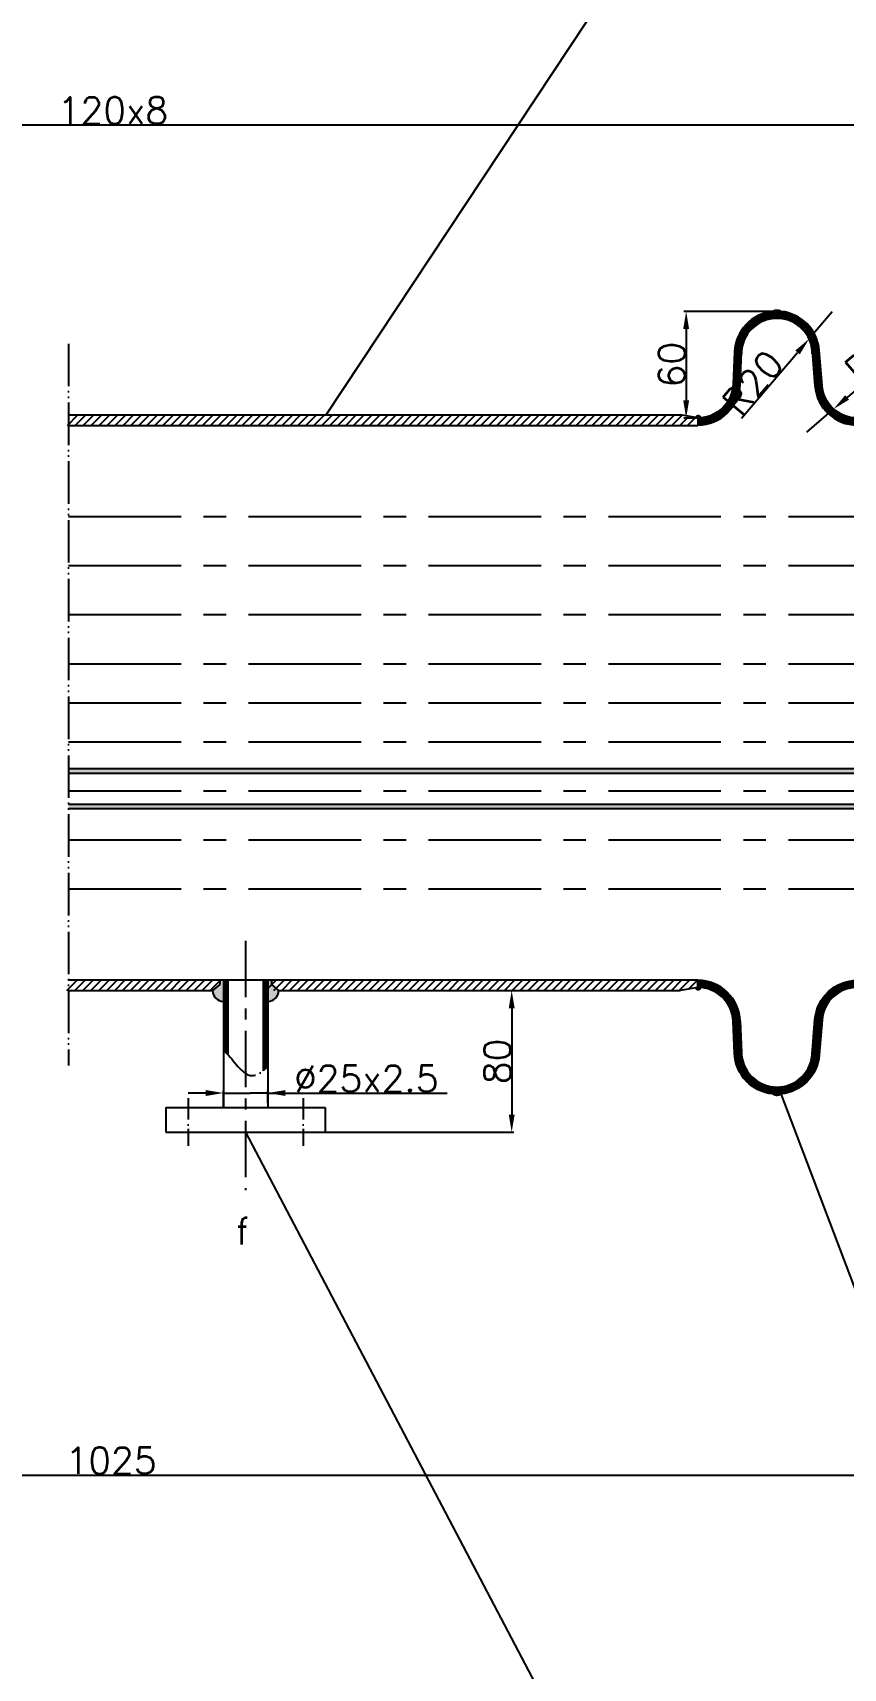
# Model space of a CAD drawing. Header units: millimetres. Extents: x 0 to 4205, y 0 to 2970.
# Drawn here: x 1656 to 2114, y 1576 to 2499 of the extents above; entities that cross this region are included whole.
import ezdxf

# ---------------------------------------------------------------- set-up
doc = ezdxf.new("R2010")
doc.units = ezdxf.units.MM
for name, pattern in [('ACAD_ISO05W100', [33, 24, -3, 0, -3, 0, -3]), ('ACAD_ISO10W100', [18, 12, -3, 0, -3]), ('CENTER', [50.8, 31.75, -6.35, 6.35, -6.35]), ('CENTERX2', [101.6, 63.5, -12.7, 12.7, -12.7])]:
    doc.linetypes.add(name, pattern=pattern)
for name, color, linetype in [('中心线', 10, 'CENTER'), ('双点划线', 90, 'ACAD_ISO10W100'), ('文字', 130, 'Continuous'), ('点划线', 51, 'Continuous'), ('粗线', 160, 'Continuous'), ('细线', 7, 'Continuous')]:
    doc.layers.add(name, color=color, linetype=linetype)
doc.styles.get("Standard").update_dxf_attribs({"font": 'txt.shx'})
doc.dimstyles.new('ISO-25', dxfattribs={"dimtxt": 15, "dimasz": 10, "dimexe": 1.25, "dimexo": 0.625, "dimtad": 1, "dimdsep": 46, "dimtxsty": 'Standard', "dimcen": 10, "dimadec": 0, "dimazin": 0, "dimtfac": 1, "dimtmove": 0, "dimatfit": 3, "dimldrblk": 'NONE', "dimfxl": 0, "dimarcsym": 0})

# ---------------------------------------------------------------- blocks, each defined once
blk = doc.blocks.new('*D20')
at = {"layer": 'Defpoints', "color": 0}
for p in [(2301.2, 2446.94), (1101.42, 2225.87), (2301.2, 2225.87)]:
    blk.add_point(p, dxfattribs=at)
at = {"layer": '细线', "color": 0, "lineweight": -2}
for p, q in [((1101.42, 2226.49), (1101.42, 2448.19)), ((2301.2, 2226.49), (2301.2, 2448.19)), ((1111.42, 2446.94), (2291.2, 2446.94))]:
    blk.add_line(p, q, dxfattribs=at)
at = {"layer": '细线', "color": 0}
for points in [[(1111.42, 2448.61), (1111.42, 2445.27), (1101.42, 2446.94)], [(2291.2, 2448.61), (2291.2, 2445.27), (2301.2, 2446.94)]]:
    blk.add_solid(points, dxfattribs=at)
at = {"layer": '细线', "color": 0, "insert": (1701.31, 2455.07), "char_height": 15, "attachment_point": 5}
blk.add_mtext('120x8', dxfattribs=at)
blk = doc.blocks.new('_None')
blk = doc.blocks.new('*D21')
at = {"layer": 'Defpoints', "color": 0}
for p in [(3064.48, 2800.18), (312.98, 2121.99), (3064.48, 2120.74)]:
    blk.add_point(p, dxfattribs=at)
at = {"layer": '细线', "color": 0, "lineweight": -2}
for p, q in [((312.98, 2122.61), (312.98, 2801.43)), ((322.98, 2800.18), (3054.48, 2800.18)), ((3064.48, 2121.36), (3064.48, 2801.43))]:
    blk.add_line(p, q, dxfattribs=at)
at = {"layer": '细线', "color": 0}
for points in [[(322.98, 2801.84), (322.98, 2798.51), (312.98, 2800.18)], [(3054.48, 2801.84), (3054.48, 2798.51), (3064.48, 2800.18)]]:
    blk.add_solid(points, dxfattribs=at)
at = {"layer": '细线', "color": 0, "insert": (1688.73, 2808.3), "char_height": 15, "attachment_point": 5}
blk.add_mtext('2512', dxfattribs=at)
blk = doc.blocks.new('*D24')
at = {"layer": 'Defpoints', "color": 0}
for p in [(2652.73, 2707.67), (747.73, 2351.36), (2652.73, 2283.24)]:
    blk.add_point(p, dxfattribs=at)
at = {"layer": '细线', "color": 0, "lineweight": -2}
for p, q in [((747.73, 2351.99), (747.73, 2708.92)), ((757.73, 2707.67), (2642.73, 2707.67)), ((2652.73, 2283.86), (2652.73, 2708.92))]:
    blk.add_line(p, q, dxfattribs=at)
at = {"layer": '细线', "color": 0}
for points in [[(757.73, 2709.34), (757.73, 2706), (747.73, 2707.67)], [(2642.73, 2709.34), (2642.73, 2706), (2652.73, 2707.67)]]:
    blk.add_solid(points, dxfattribs=at)
at = {"layer": '细线', "color": 0, "insert": (1700.23, 2715.79), "char_height": 15, "attachment_point": 5}
blk.add_mtext('1665', dxfattribs=at)
blk = doc.blocks.new('*D32')
at = {"layer": 'Defpoints', "color": 0}
for p in [(2107.33, 2341.32), (2094.35, 2326.1)]:
    blk.add_point(p, dxfattribs=at)
at = {"layer": '细线', "color": 0, "lineweight": -2}
for p, q in [((2107.33, 2341.32), (2094.35, 2326.1)), ((2056.22, 2281.41), (2087.86, 2318.5))]:
    blk.add_line(p, q, dxfattribs=at)
at = {"layer": '细线', "color": 0}
blk.add_solid([(2086.59, 2319.58), (2089.13, 2317.41), (2094.35, 2326.1)], dxfattribs=at)
at = {"layer": '细线', "color": 0, "insert": (2062.62, 2301.42), "char_height": 15, "attachment_point": 5, "rotation": 49.53488}
blk.add_mtext('R20', dxfattribs=at)
blk = doc.blocks.new('*D33')
at = {"layer": 'Defpoints', "color": 0}
for p in [(2108.26, 2286.57), (2093.1, 2273.52)]:
    blk.add_point(p, dxfattribs=at)
at = {"layer": '细线', "color": 0, "lineweight": -2}
for p, q in [((2152.8, 2324.89), (2115.84, 2293.09)), ((2093.1, 2273.52), (2108.26, 2286.57))]:
    blk.add_line(p, q, dxfattribs=at)
at = {"layer": '细线', "color": 0}
blk.add_solid([(2114.76, 2294.35), (2116.93, 2291.83), (2108.26, 2286.57)], dxfattribs=at)
at = {"layer": '细线', "color": 0, "insert": (2132.81, 2318.41), "char_height": 15, "attachment_point": 5, "rotation": 40.71073}
blk.add_mtext('R20', dxfattribs=at)
blk = doc.blocks.new('*D46')
at = {"layer": 'Defpoints', "color": 0}
for p in [(1788.72, 1900.37), (1788.72, 1894.24), (1763.72, 1892.24)]:
    blk.add_point(p, dxfattribs=at)
at = {"layer": '细线', "color": 0, "lineweight": -2}
for p, q in [((1753.72, 1900.37), (1743.72, 1900.37)), ((1763.72, 1892.86), (1763.72, 1901.62)), ((1763.72, 1900.37), (1773.72, 1900.37)), ((1773.72, 1900.37), (1778.72, 1900.37)), ((1788.72, 1900.37), (1778.72, 1900.37)), ((1788.72, 1894.86), (1788.72, 1901.62)), ((1788.72, 1900.37), (1889.97, 1900.37)), ((1798.72, 1900.37), (1808.72, 1900.37))]:
    blk.add_line(p, q, dxfattribs=at)
at = {"layer": '细线', "color": 0}
for points in [[(1753.72, 1902.04), (1753.72, 1898.71), (1763.72, 1900.37)], [(1798.72, 1902.04), (1798.72, 1898.71), (1788.72, 1900.37)]]:
    blk.add_solid(points, dxfattribs=at)
at = {"layer": '细线', "color": 0, "insert": (1844.35, 1908.5), "char_height": 15, "attachment_point": 5}
blk.add_mtext('%%c25x2.5', dxfattribs=at)
blk = doc.blocks.new('*D54')
at = {"layer": 'Defpoints', "color": 0}
for p in [(1067.73, 1714.44), (2332.73, 1714.44), (2332.73, 1684.71)]:
    blk.add_point(p, dxfattribs=at)
at = {"layer": '细线', "color": 0, "lineweight": -2}
for p, q in [((1067.73, 1713.81), (1067.73, 1683.46)), ((2332.73, 1713.81), (2332.73, 1683.46)), ((1077.73, 1684.71), (2322.73, 1684.71))]:
    blk.add_line(p, q, dxfattribs=at)
at = {"layer": '细线', "color": 0}
for points in [[(1077.73, 1686.38), (1077.73, 1683.05), (1067.73, 1684.71)], [(2322.73, 1686.38), (2322.73, 1683.05), (2332.73, 1684.71)]]:
    blk.add_solid(points, dxfattribs=at)
at = {"layer": '细线', "color": 0, "insert": (1700.23, 1692.84), "char_height": 15, "attachment_point": 5}
blk.add_mtext('1025', dxfattribs=at)
blk = doc.blocks.new('*D75')
at = {"layer": 'Defpoints', "color": 0}
for p in [(2076.15, 2341.67), (2024.96, 2281.47), (2031.53, 2281.47)]:
    blk.add_point(p, dxfattribs=at)
at = {"layer": '细线', "color": 0, "lineweight": -2}
for p, q in [((2075.52, 2341.67), (2023.71, 2341.67)), ((2024.96, 2331.67), (2024.96, 2291.47)), ((2030.9, 2281.47), (2023.71, 2281.47))]:
    blk.add_line(p, q, dxfattribs=at)
at = {"layer": '细线', "color": 0}
for points in [[(2023.29, 2331.67), (2026.63, 2331.67), (2024.96, 2341.67)], [(2023.29, 2291.47), (2026.63, 2291.47), (2024.96, 2281.47)]]:
    blk.add_solid(points, dxfattribs=at)
at = {"layer": '细线', "color": 0, "insert": (2016.83, 2311.57), "char_height": 15, "attachment_point": 5, "rotation": 90}
blk.add_mtext('60', dxfattribs=at)
blk = doc.blocks.new('*D76')
at = {"layer": 'Defpoints', "color": 0}
for p in [(1794.88, 1958.24), (1808.74, 1878.24), (1926.46, 1878.24)]:
    blk.add_point(p, dxfattribs=at)
at = {"layer": '细线', "color": 0, "lineweight": -2}
for p, q in [((1795.5, 1958.24), (1927.71, 1958.24)), ((1926.46, 1948.24), (1926.46, 1888.24)), ((1809.36, 1878.24), (1927.71, 1878.24))]:
    blk.add_line(p, q, dxfattribs=at)
at = {"layer": '细线', "color": 0}
for points in [[(1924.8, 1948.24), (1928.13, 1948.24), (1926.46, 1958.24)], [(1924.8, 1888.24), (1928.13, 1888.24), (1926.46, 1878.24)]]:
    blk.add_solid(points, dxfattribs=at)
at = {"layer": '细线', "color": 0, "insert": (1918.34, 1918.24), "char_height": 15, "attachment_point": 5, "rotation": 90}
blk.add_mtext('80', dxfattribs=at)

msp = doc.modelspace()

# ---------------------------------------------------------------- hatches: boundary and pattern name
at = {"layer": '文字'}
h = msp.add_hatch(dxfattribs=at)
h.set_pattern_fill('ANSI31', color=256, scale=0.15, style=0)
h.paths.add_polyline_path([(2076.19, 2337.726), (2073.942, 2341.62, 0.3759205), (2052.208, 2318.654), (2051.514, 2300.699, -0.4029342), (2031.528, 2281.472), (2031.528, 2277.472, 0.4029342), (2055.511, 2300.544), (2056.205, 2318.499, -0.4029342)])
h.paths.add_polyline_path([(2078.439, 2341.62), (2076.19, 2337.726, -0.391466), (2096.129, 2319.29), (2097.674, 2299.595, 0.391466), (2121.6, 2277.472), (2121.6, 2281.472, -0.391466), (2101.662, 2299.908), (2100.117, 2319.603, 0.3646569)])
h = msp.add_hatch(dxfattribs=at)
h.set_pattern_fill('ANSI31', color=256, scale=1.25, angle=90, style=0)
edge = h.paths.add_edge_path()
edge.add_spline(control_points=[(874.229, 2328.994), (872.208, 2328.826), (870.205, 2328.589), (868.229, 2328.28)], knot_values=[44.3663414, 44.3663414, 44.3663414, 44.3663414, 49.8330645, 49.8330645, 49.8330645, 49.8330645], degree=3, periodic=0)
edge.add_line((868.229, 2328.28), (868.229, 2277.238))
edge.add_line((868.229, 2277.238), (874.229, 2277.238))
edge.add_line((874.229, 2277.238), (874.229, 2328.994))
edge = h.paths.add_edge_path()
edge.add_spline(control_points=[(1027.229, 2323.575), (1026.738, 2323.521), (1024.732, 2323.274), (1022.734, 2322.906), (1021.229, 2322.57)], knot_values=[199.6482405, 199.6482405, 199.6482405, 199.6482405, 201.1300491, 205.7103257, 205.7103257, 205.7103257, 205.7103257], degree=3, periodic=0)
edge.add_line((1021.229, 2322.57), (1021.229, 2277.238))
edge.add_line((1021.229, 2277.238), (1027.229, 2277.238))
edge.add_line((1027.229, 2277.238), (1027.229, 2323.575))
edge = h.paths.add_edge_path()
edge.add_spline(control_points=[(2381.229, 2328.722), (2379.221, 2328.181), (2377.22, 2327.598), (2375.229, 2326.981)], knot_values=[29.5046191, 29.5046191, 29.5046191, 29.5046191, 35.6347687, 35.6347687, 35.6347687, 35.6347687], degree=3, periodic=0)
edge.add_line((2375.229, 2326.981), (2375.229, 2277.238))
edge.add_line((2375.229, 2277.238), (2381.229, 2277.238))
edge.add_line((2381.229, 2277.238), (2381.229, 2328.722))
edge = h.paths.add_edge_path()
edge.add_spline(control_points=[(2534.229, 2313.035), (2532.243, 2312.186), (2530.241, 2311.43), (2528.229, 2310.781)], knot_values=[185.9664384, 185.9664384, 185.9664384, 185.9664384, 192.4654352, 192.4654352, 192.4654352, 192.4654352], degree=3, periodic=0)
edge.add_line((2528.229, 2310.781), (2528.229, 2277.238))
edge.add_line((2528.229, 2277.238), (2534.229, 2277.238))
edge.add_line((2534.229, 2277.238), (2534.229, 2313.035))
h = msp.add_hatch(dxfattribs=at)
h.set_pattern_fill('ANSI31', color=256, scale=0.25, angle=90, style=0)
edge = h.paths.add_edge_path()
edge.add_spline(control_points=[(2826.717, 2305.35), (2825.873, 2304.24), (2825.04, 2303.101), (2824.217, 2301.996)], knot_values=[54.0240944, 54.0240944, 54.0240944, 54.0240944, 57.4049368, 57.4049368, 57.4049368, 57.4049368], degree=3, periodic=0)
edge.add_line((2824.217, 2301.996), (2824.217, 2277.238))
edge.add_line((2824.217, 2277.238), (2826.717, 2277.238))
edge.add_line((2826.717, 2277.238), (2826.717, 2305.35))
edge = h.paths.add_edge_path()
edge.add_spline(control_points=[(2804.217, 2304.721), (2803.409, 2305.538), (2802.578, 2306.273), (2801.717, 2306.863)], knot_values=[22.8954037, 22.8954037, 22.8954037, 22.8954037, 25.956992, 25.956992, 25.956992, 25.956992], degree=3, periodic=0)
edge.add_line((2801.717, 2306.863), (2801.717, 2277.238))
edge.add_line((2801.717, 2277.238), (2804.217, 2277.238))
edge.add_line((2804.217, 2277.238), (2804.217, 2304.721))
edge = h.paths.add_edge_path()
edge.add_line((2826.717, 1964.238), (2824.217, 1964.238))
edge.add_line((2824.217, 1964.238), (2824.217, 1930.962))
edge.add_spline(control_points=[(2824.217, 1930.962), (2824.511, 1931.072), (2825.345, 1931.291), (2826.177, 1931.21), (2826.717, 1931.059)], knot_values=[52.0936074, 52.0936074, 52.0936074, 52.0936074, 53.1952859, 55.2245678, 55.2245678, 55.2245678, 55.2245678], degree=3, periodic=0)
edge.add_line((2826.717, 1931.059), (2826.717, 1964.238))
edge = h.paths.add_edge_path()
edge.add_line((2804.217, 1964.238), (2801.717, 1964.238))
edge.add_line((2801.717, 1964.238), (2801.717, 1928.553))
edge.add_spline(control_points=[(2801.717, 1928.553), (2802.553, 1927.966), (2803.387, 1927.252), (2804.217, 1926.509)], knot_values=[24.7593455, 24.7593455, 24.7593455, 24.7593455, 27.7124713, 27.7124713, 27.7124713, 27.7124713], degree=3, periodic=0)
edge.add_line((2804.217, 1926.509), (2804.217, 1964.238))
edge = h.paths.add_edge_path()
edge.add_line((1788.724, 1964.238), (1786.224, 1964.238))
edge.add_line((1786.224, 1964.238), (1786.224, 1912.844))
edge.add_spline(control_points=[(1786.224, 1912.844), (1787.051, 1913.438), (1787.885, 1914.116), (1788.724, 1914.856)], knot_values=[64.6773214, 64.6773214, 64.6773214, 64.6773214, 67.7093617, 67.7093617, 67.7093617, 67.7093617], degree=3, periodic=0)
edge.add_line((1788.724, 1914.856), (1788.724, 1964.238))
edge = h.paths.add_edge_path()
edge.add_line((1766.224, 1964.238), (1763.724, 1964.238))
edge.add_line((1763.724, 1964.238), (1763.724, 1924.631))
edge.add_spline(control_points=[(1763.724, 1924.631), (1764.576, 1923.873), (1765.407, 1923.016), (1766.224, 1922.105)], knot_values=[34.5510044, 34.5510044, 34.5510044, 34.5510044, 37.8697285, 37.8697285, 37.8697285, 37.8697285], degree=3, periodic=0)
edge.add_line((1766.224, 1922.105), (1766.224, 1964.238))
h = msp.add_hatch(color=6, dxfattribs=at)
h.paths.add_polyline_path([(2454.729, 2083.528), (1676.305, 2083.528), (1676.305, 2081.028), (2454.729, 2081.028)])
h.paths.add_polyline_path([(2454.729, 2063.528), (1676.305, 2063.528), (1676.305, 2061.028), (2454.729, 2061.028)])
h.paths.add_polyline_path([(2656.229, 2083.528), (2454.729, 2083.528), (2454.729, 2081.028), (2656.229, 2081.028)])
h.paths.add_polyline_path([(2656.229, 2063.528), (2454.729, 2063.528), (2454.729, 2061.028), (2656.229, 2061.028)])
h = msp.add_hatch(dxfattribs=at)
h.set_pattern_fill('ANSI31', color=256, scale=0.15, style=0)
h.set_pattern_definition([(315, (0, 4241.4766), (-0.336759605, -0.336759605), [])])
h.paths.add_polyline_path([(2073.942, 1899.856), (2076.19, 1903.751, -0.4029342), (2056.205, 1922.978), (2055.511, 1940.932, 0.4029342), (2031.528, 1964.004), (2031.528, 1960.004, -0.4029342), (2051.514, 1940.778), (2052.208, 1922.823, 0.3759205)])
h.paths.add_polyline_path([(2076.19, 1903.751), (2078.439, 1899.856, 0.3646569), (2100.117, 1921.874), (2101.662, 1941.569, -0.391466), (2121.6, 1960.004), (2121.6, 1964.004, 0.391466), (2097.674, 1941.881), (2096.129, 1922.187, -0.391466)])
at = {"layer": '粗线'}
for points in [[(2078.439, 2341.62, 0.2775352), (2073.942, 2341.62), (2076.19, 2337.726)], [(2030.25, 2281.697), (2031.528, 2281.472, 0.0224008), (2033.318, 2281.552, 0.6695893)], [(2031.528, 1960.004), (2030.25, 1959.779, 0.6695893), (2033.318, 1959.924, 0.0224008)], [(2076.19, 1903.751), (2073.942, 1899.856, 0.2775352), (2078.439, 1899.856)]]:
    msp.add_hatch(color=1, dxfattribs=at).paths.add_polyline_path(points)
at = {"layer": '细线'}
for points in [[(1763.724, 1964.238), (1761.724, 1964.238), (1761.724, 1961.702), (1757.594, 1958.238, 0.4142136), (1763.724, 1952.108)], [(1794.877, 1958.238), (1790.747, 1961.702), (1790.747, 1964.238), (1788.724, 1964.238), (1788.724, 1952.108, 0.4153428)]]:
    msp.add_hatch(color=1, dxfattribs=at).paths.add_polyline_path(points)

# ---------------------------------------------------------------- linework, layer by layer
at = {"layer": '中心线', "linetype": 'CENTERX2'}
for p, q in [((1676.305, 2225.868), (2750.738, 2225.868)), ((1676.305, 2198.158), (2750.738, 2198.158)), ((1676.305, 2170.448), (2750.738, 2170.448)), ((1676.305, 2142.738), (2750.738, 2142.738)), ((1676.305, 2098.738), (2750.738, 2098.738)), ((1676.305, 2071.028), (2750.738, 2071.028)), ((1676.305, 2043.318), (2750.738, 2043.318)), ((1676.305, 2015.608), (2750.738, 2015.608))]:
    msp.add_line(p, q, dxfattribs=at)
at = {"layer": '中心线', "color": 2, "linetype": 'CENTERX2'}
msp.add_line((1676.305, 2120.738), (2954.229, 2120.738), dxfattribs=at)
at = {"layer": '双点划线', "linetype": 'ACAD_ISO05W100'}
msp.add_line((1676.305, 2323.411), (1676.305, 1915.859), dxfattribs=at)
msp.add_open_spline([(1763.724, 1924.631), (1768.85, 1920.073), (1776.11, 1906.485), (1785.076, 1911.636), (1788.724, 1914.856)], degree=3, knots=[34.5510044, 34.5510044, 34.5510044, 34.5510044, 54.5147937, 67.7093617, 67.7093617, 67.7093617, 67.7093617], dxfattribs=at)
at = {"layer": '文字'}
for p, q in [((1675.561, 2277.238), (1681.561, 2283.238)), ((1680.051, 2277.238), (1686.051, 2283.238)), ((1684.541, 2277.238), (1690.541, 2283.238)), ((1689.032, 2277.238), (1695.032, 2283.238)), ((1693.522, 2277.238), (1699.522, 2283.238)), ((1698.012, 2277.238), (1704.012, 2283.238)), ((1702.502, 2277.238), (1708.502, 2283.238)), ((1706.992, 2277.238), (1712.992, 2283.238)), ((1711.482, 2277.238), (1717.482, 2283.238)), ((1715.972, 2277.238), (1721.972, 2283.238)), ((1720.462, 2277.238), (1726.462, 2283.238)), ((1724.953, 2277.238), (1730.953, 2283.238)), ((1729.443, 2277.238), (1735.443, 2283.238)), ((1733.933, 2277.238), (1739.933, 2283.238)), ((1738.423, 2277.238), (1744.423, 2283.238)), ((1742.913, 2277.238), (1748.913, 2283.238)), ((1747.403, 2277.238), (1753.403, 2283.238)), ((1751.893, 2277.238), (1757.893, 2283.238)), ((1756.383, 2277.238), (1762.383, 2283.238)), ((1760.874, 2277.238), (1766.874, 2283.238)), ((1765.364, 2277.238), (1771.364, 2283.238)), ((1769.854, 2277.238), (1775.854, 2283.238)), ((1774.344, 2277.238), (1780.344, 2283.238)), ((1778.834, 2277.238), (1784.834, 2283.238)), ((1783.324, 2277.238), (1789.324, 2283.238)), ((1787.814, 2277.238), (1793.814, 2283.238)), ((1792.304, 2277.238), (1798.304, 2283.238)), ((1796.795, 2277.238), (1802.795, 2283.238)), ((1801.285, 2277.238), (1807.285, 2283.238)), ((1805.775, 2277.238), (1811.775, 2283.238)), ((1810.265, 2277.238), (1816.265, 2283.238)), ((1814.755, 2277.238), (1820.755, 2283.238)), ((1819.245, 2277.238), (1825.245, 2283.238)), ((1823.735, 2277.238), (1829.735, 2283.238)), ((1828.225, 2277.238), (1834.225, 2283.238)), ((1832.716, 2277.238), (1838.716, 2283.238)), ((1837.206, 2277.238), (1843.206, 2283.238)), ((1841.696, 2277.238), (1847.696, 2283.238)), ((1846.186, 2277.238), (1852.186, 2283.238)), ((1850.676, 2277.238), (1856.676, 2283.238)), ((1855.166, 2277.238), (1861.166, 2283.238)), ((1859.656, 2277.238), (1865.656, 2283.238)), ((1864.147, 2277.238), (1870.147, 2283.238)), ((1868.637, 2277.238), (1874.637, 2283.238)), ((1873.127, 2277.238), (1879.127, 2283.238)), ((1877.617, 2277.238), (1883.617, 2283.238)), ((1882.107, 2277.238), (1888.107, 2283.238)), ((1886.597, 2277.238), (1892.597, 2283.238)), ((1891.087, 2277.238), (1897.087, 2283.238)), ((1895.577, 2277.238), (1901.577, 2283.238)), ((1900.068, 2277.238), (1906.068, 2283.238)), ((1904.558, 2277.238), (1910.558, 2283.238)), ((1909.048, 2277.238), (1915.048, 2283.238)), ((1913.538, 2277.238), (1919.538, 2283.238)), ((1918.028, 2277.238), (1924.028, 2283.238)), ((1922.518, 2277.238), (1928.518, 2283.238)), ((1927.008, 2277.238), (1933.008, 2283.238)), ((1931.498, 2277.238), (1937.498, 2283.238)), ((1935.989, 2277.238), (1941.989, 2283.238)), ((1940.479, 2277.238), (1946.479, 2283.238)), ((1944.969, 2277.238), (1950.969, 2283.238)), ((1949.459, 2277.238), (1955.459, 2283.238)), ((1953.949, 2277.238), (1959.949, 2283.238)), ((1958.439, 2277.238), (1964.439, 2283.238)), ((1962.929, 2277.238), (1968.929, 2283.238)), ((1967.419, 2277.238), (1973.419, 2283.238)), ((1971.91, 2277.238), (1977.91, 2283.238)), ((1976.4, 2277.238), (1982.4, 2283.238)), ((1980.89, 2277.238), (1986.89, 2283.238)), ((1985.38, 2277.238), (1991.38, 2283.238)), ((1989.87, 2277.238), (1995.87, 2283.238)), ((1994.36, 2277.238), (2000.36, 2283.238)), ((1998.85, 2277.238), (2004.85, 2283.238)), ((2003.34, 2277.238), (2009.34, 2283.238)), ((2007.831, 2277.238), (2013.831, 2283.238)), ((2012.321, 2277.238), (2018.321, 2283.238)), ((2016.811, 2277.238), (2022.616, 2283.044)), ((2021.301, 2277.238), (2026.433, 2282.371)), ((2025.791, 2277.238), (2030.25, 2281.697)), ((1849.824, 2083.528), (1849.729, 2083.623)), ((1675.36, 1958.238), (1681.36, 1964.238)), ((1679.85, 1958.238), (1685.85, 1964.238)), ((1684.34, 1958.238), (1690.34, 1964.238)), ((1688.831, 1958.238), (1694.831, 1964.238)), ((1693.321, 1958.238), (1699.321, 1964.238)), ((1697.811, 1958.238), (1703.811, 1964.238)), ((1702.301, 1958.238), (1708.301, 1964.238)), ((1706.791, 1958.238), (1712.791, 1964.238)), ((1711.281, 1958.238), (1717.281, 1964.238)), ((1715.771, 1958.238), (1721.771, 1964.238)), ((1720.262, 1958.238), (1726.262, 1964.238)), ((1724.752, 1958.238), (1730.752, 1964.238)), ((1729.242, 1958.238), (1735.242, 1964.238)), ((1733.732, 1958.238), (1739.732, 1964.238)), ((1738.222, 1958.238), (1744.222, 1964.238)), ((1742.712, 1958.238), (1748.712, 1964.238)), ((1747.202, 1958.238), (1753.202, 1964.238)), ((1751.692, 1958.238), (1757.692, 1964.238)), ((1756.183, 1958.238), (1762.183, 1964.238)), ((1788.724, 1959.349), (1793.613, 1964.238)), ((1792.104, 1958.238), (1798.104, 1964.238)), ((1796.594, 1958.238), (1802.594, 1964.238)), ((1801.084, 1958.238), (1807.084, 1964.238)), ((1805.574, 1958.238), (1811.574, 1964.238)), ((1810.064, 1958.238), (1816.064, 1964.238)), ((1814.554, 1958.238), (1820.554, 1964.238)), ((1819.044, 1958.238), (1825.044, 1964.238)), ((1823.534, 1958.238), (1829.534, 1964.238)), ((1828.025, 1958.238), (1834.025, 1964.238)), ((1832.515, 1958.238), (1838.515, 1964.238)), ((1837.005, 1958.238), (1843.005, 1964.238)), ((1841.495, 1958.238), (1847.495, 1964.238)), ((1845.985, 1958.238), (1851.985, 1964.238)), ((1850.475, 1958.238), (1856.475, 1964.238)), ((1854.965, 1958.238), (1860.965, 1964.238)), ((1859.455, 1958.238), (1865.455, 1964.238)), ((1863.946, 1958.238), (1869.946, 1964.238)), ((1868.436, 1958.238), (1874.436, 1964.238)), ((1872.926, 1958.238), (1878.926, 1964.238)), ((1877.416, 1958.238), (1883.416, 1964.238)), ((1881.906, 1958.238), (1887.906, 1964.238)), ((1886.396, 1958.238), (1892.396, 1964.238)), ((1890.886, 1958.238), (1896.886, 1964.238)), ((1895.376, 1958.238), (1901.376, 1964.238)), ((1899.867, 1958.238), (1905.867, 1964.238)), ((1904.357, 1958.238), (1910.357, 1964.238)), ((1908.847, 1958.238), (1914.847, 1964.238)), ((1913.337, 1958.238), (1919.337, 1964.238)), ((1917.827, 1958.238), (1923.827, 1964.238)), ((1922.317, 1958.238), (1928.317, 1964.238)), ((1926.807, 1958.238), (1932.807, 1964.238)), ((1931.298, 1958.238), (1937.298, 1964.238)), ((1935.788, 1958.238), (1941.788, 1964.238)), ((1940.278, 1958.238), (1946.278, 1964.238)), ((1944.768, 1958.238), (1950.768, 1964.238)), ((1949.258, 1958.238), (1955.258, 1964.238)), ((1953.748, 1958.238), (1959.748, 1964.238)), ((1958.238, 1958.238), (1964.238, 1964.238)), ((1962.728, 1958.238), (1968.728, 1964.238)), ((1967.219, 1958.238), (1973.219, 1964.238)), ((1971.709, 1958.238), (1977.709, 1964.238)), ((1976.199, 1958.238), (1982.199, 1964.238)), ((1980.689, 1958.238), (1986.689, 1964.238)), ((1985.179, 1958.238), (1991.179, 1964.238)), ((1989.669, 1958.238), (1995.669, 1964.238)), ((1994.159, 1958.238), (2000.159, 1964.238)), ((1998.649, 1958.238), (2004.649, 1964.238)), ((2003.14, 1958.238), (2009.14, 1964.238)), ((2007.63, 1958.238), (2013.63, 1964.238)), ((2012.12, 1958.238), (2018.12, 1964.238)), ((2016.61, 1958.238), (2022.61, 1964.238)), ((2021.1, 1958.238), (2027.1, 1964.238)), ((2026.463, 1959.111), (2031.59, 1964.238))]:
    msp.add_line(p, q, dxfattribs=at)
at = {"layer": '点划线', "linetype": 'CENTER'}
msp.add_line((1776.221, 1986.278), (1776.221, 1845.574), dxfattribs=at)
at = {"layer": '点划线', "linetype": 'ACAD_ISO10W100'}
for p, q in [((1743.721, 1897.429), (1743.721, 1870.521)), ((1808.721, 1897.429), (1808.721, 1870.521))]:
    msp.add_line(p, q, dxfattribs=at)
at = {"layer": '粗线'}
for p, q in [((2076.19, 2337.726), (2073.942, 2341.62)), ((2076.19, 2337.726), (2078.439, 2341.62)), ((2055.511, 2300.544), (2056.205, 2318.499)), ((1676.305, 2283.238), (2021.512, 2283.238)), ((1676.305, 2277.238), (2031.528, 2277.238)), ((1676.305, 2083.528), (2656.229, 2083.528)), ((1676.305, 2081.028), (2656.229, 2081.028)), ((1676.305, 2063.528), (2656.229, 2063.528)), ((1676.305, 2061.028), (2656.229, 2061.028)), ((1676.305, 1964.238), (2031.528, 1964.238)), ((1676.305, 1958.238), (1757.594, 1958.238)), ((1761.724, 1961.702), (1757.594, 1958.238)), ((1761.724, 1964.238), (1761.724, 1961.702)), ((1763.724, 1964.238), (1763.724, 1892.238)), ((1766.224, 1964.238), (1766.224, 1922.105)), ((1786.224, 1964.238), (1786.224, 1912.844)), ((1788.724, 1964.238), (1788.724, 1892.238)), ((1790.747, 1964.238), (1790.747, 1961.702)), ((1790.747, 1961.702), (1794.877, 1958.238)), ((1794.877, 1958.238), (2021.512, 1958.238)), ((2055.511, 1940.932), (2056.205, 1922.978)), ((2076.19, 1903.751), (2073.942, 1899.856)), ((2076.19, 1903.751), (2078.439, 1899.856)), ((1731.221, 1892.238), (1821.221, 1892.238)), ((1731.221, 1892.238), (1731.221, 1878.238)), ((1776.221, 1892.238), (1821.221, 1892.238)), ((1776.221, 1892.238), (1821.221, 1892.238)), ((1821.221, 1892.238), (1821.221, 1878.238)), ((1731.221, 1878.238), (1821.221, 1878.238)), ((1743.736, 1880.238), (1743.736, 1878.238)), ((1808.736, 1880.238), (1808.736, 1878.238))]:
    msp.add_line(p, q, dxfattribs=at)
at = {"layer": '粗线', "linetype": 'ACAD_ISO05W100'}
for p, q in [((2031.528, 2281.472), (2021.512, 2283.238)), ((2031.528, 1960.004), (2021.512, 1958.238))]:
    msp.add_line(p, q, dxfattribs=at)
at = {"layer": '粗线'}
for points in [[(2073.942, 2341.62, 0.3759205), (2052.208, 2318.654), (2051.514, 2300.699, -0.4029342), (2031.528, 2281.472), (2031.528, 2277.238)], [(2096.129, 2319.29), (2097.674, 2299.595, 0.391466), (2121.6, 2277.472), (2121.6, 2281.472, -0.391466), (2101.662, 2299.908), (2100.117, 2319.603, 0.3646569), (2078.439, 2341.62, 0.3646569)], [(2073.942, 1899.856, -0.3759205), (2052.208, 1922.823), (2051.514, 1940.778, 0.4029342), (2031.528, 1960.004), (2031.528, 1964.238)], [(2096.129, 1922.187), (2097.674, 1941.881, -0.391466), (2121.6, 1964.004), (2121.6, 1960.004, 0.391466), (2101.662, 1941.569), (2100.117, 1921.874, -0.3646569), (2078.439, 1899.856, -0.3646569)]]:
    msp.add_lwpolyline(points, format="xyb", dxfattribs=at)
for centre, radius, start, end in [((2076.19, 2317.726), 20, 0, 180), ((2031.528, 2301.472), 24, 270, 357.784766), ((1763.724, 1958.238), 6.13, 180, 270), ((1788.747, 1958.238), 6.13, 270, 0), ((2031.528, 1940.004), 24, 2.215234, 90), ((2076.19, 1923.751), 20, 180, 0)]:
    msp.add_arc(centre, radius, start, end, dxfattribs=at)
at = {"layer": '粗线', "linetype": 'ACAD_ISO05W100'}
for centre, radius, start, end in [((2076.19, 2337.882), 4.363, 58.977588, 121.022412), ((2031.754, 2280.993), 1.661, 19.678781, 154.902147), ((2031.754, 1960.484), 1.661, 205.097853, 340.321219), ((2076.19, 1903.595), 4.363, 238.977588, 301.022412)]:
    msp.add_arc(centre, radius, start, end, dxfattribs=at)
at = {"layer": '细线'}
for points in [[(1821.682, 2283.238), (2057.758, 2639.648), (2107.758, 2639.648)], [(2078.439, 1899.856), (2254.743, 1435.697), (2304.743, 1435.697)], [(1776.221, 1878.238), (2007.939, 1437.019), (2057.939, 1437.019)]]:
    msp.add_lwpolyline(points, dxfattribs=at)

# ---------------------------------------------------------------- texts
at = {"layer": '细线', "insert": (1770.654, 1829.934), "char_height": 15, "width": 123.58902, "attachment_point": 1}
msp.add_mtext('f', dxfattribs=at)

# ---------------------------------------------------------------- dimensions: what is measured, and where the dimension line sits
at = {"layer": '细线'}
for base, p1, p2, text, picture, middle in [((3064.479, 2800.176), (312.979, 2121.988), (3064.479, 2120.738), '2512', '*D21', (1688.729, 2808.301)), ((2652.729, 2707.668), (747.729, 2351.363), (2652.729, 2283.238), '1665', '*D24', (1700.229, 2715.793)), ((2301.2, 2446.941), (1101.42, 2225.868), (2301.2, 2225.868), '120x8', '*D20', (1701.31, 2455.066)), ((1788.724, 1900.375), (1763.724, 1892.238), (1788.724, 1894.238), '%%c25x2.5', '*D46', (1844.349, 1908.5)), ((2332.729, 1684.712), (1067.727, 1714.439), (2332.729, 1714.439), '1025', '*D54', (1700.228, 1692.837))]:
    dim = msp.add_linear_dim(base=base, p1=p1, p2=p2, text=text, dimstyle='ISO-25', dxfattribs=at)
    dim.commit()
    dim.dimension.update_dxf_attribs({"geometry": picture, "text_midpoint": middle})
dim = msp.add_linear_dim(base=(2024.959, 2281.472), p1=(2076.149, 2341.667), p2=(2031.528, 2281.472), angle=90, text='60', dimstyle='ISO-25', dxfattribs=at)
dim.commit()
dim.dimension.update_dxf_attribs({"geometry": '*D75', "text_midpoint": (2016.834, 2311.569)})
for center, mpoint, picture, middle in [((2107.33, 2341.321), (2094.35, 2326.105), '*D32', (2062.615, 2301.421)), ((2093.103, 2273.524), (2108.263, 2286.569), '*D33', (2132.81, 2318.409))]:
    dim = msp.add_radius_dim(center=center, mpoint=mpoint, dimstyle='ISO-25', dxfattribs=at)
    dim.commit()
    dim.dimension.update_dxf_attribs({"geometry": picture, "text_midpoint": middle})
dim = msp.add_linear_dim(base=(1926.465, 1878.238), p1=(1794.877, 1958.238), p2=(1808.736, 1878.238), angle=90, dimstyle='ISO-25', dxfattribs=at)
dim.commit()
dim.dimension.update_dxf_attribs({"geometry": '*D76', "text_midpoint": (1918.34, 1918.238)})

doc.saveas('drawing.dxf')
